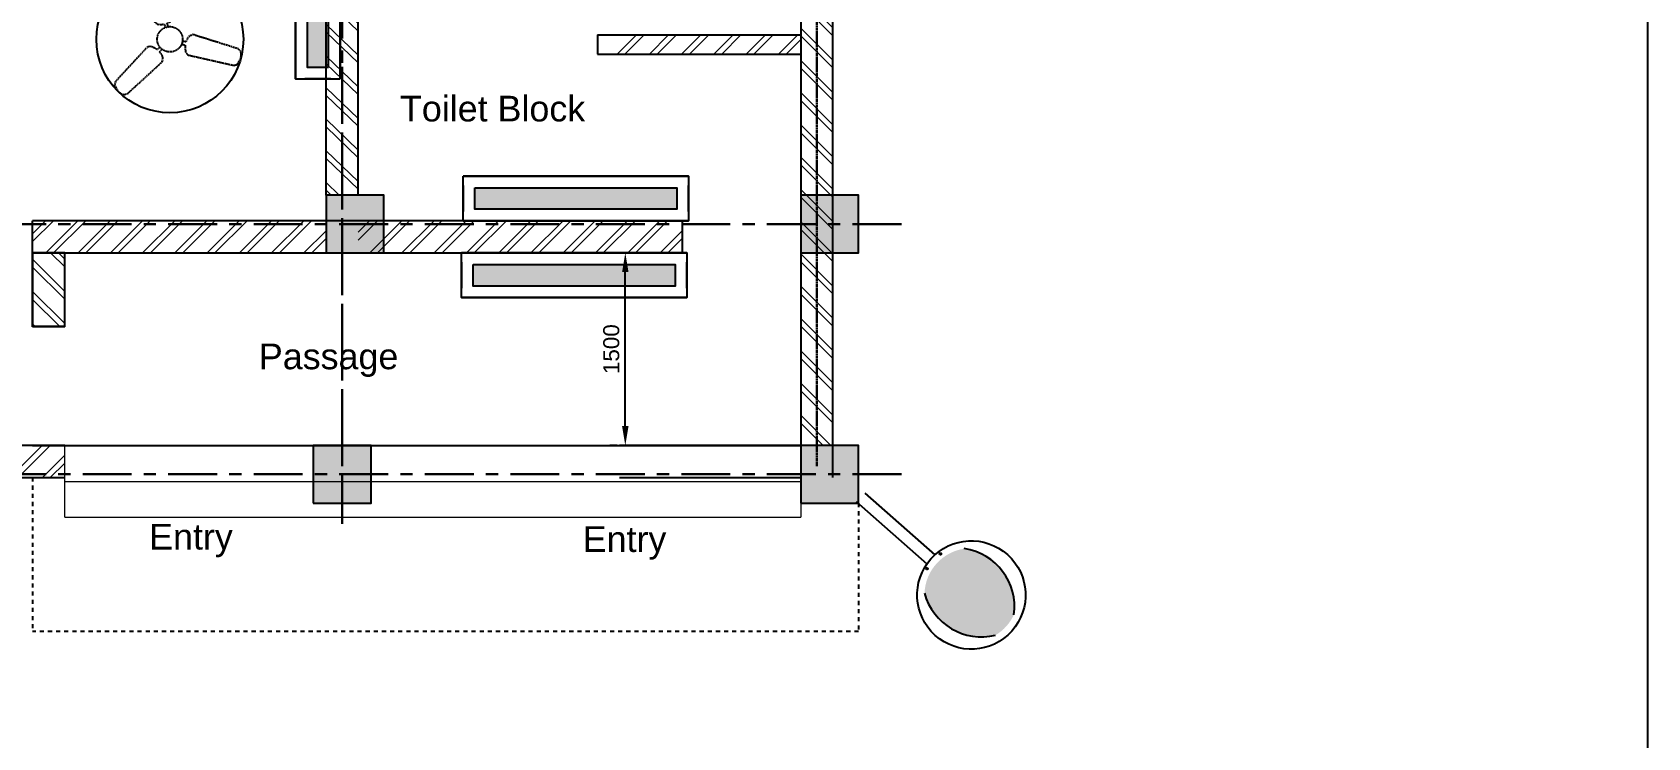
# Model space of a CAD drawing. Header units: millimetres. Extents: x -39622 to 74940, y -5067 to 43318.
# Drawn here: x -29991 to -17399, y 4229 to 9726 of the extents above; entities that cross this region are included whole.
import ezdxf
from ezdxf.enums import TextEntityAlignment as Align

# ---------------------------------------------------------------- set-up
doc = ezdxf.new("R2010")
doc.units = ezdxf.units.MM
for name, pattern in [('Dash', [6.35, 3.175, -3.175]), ('DASHEDX2', [1.5, 1, -0.5]), ('Grid Line', [22.225, 12.7, -3.175, 3.175, -3.175])]:
    doc.linetypes.add(name, pattern=pattern)
for name, color, linetype, lineweight in [('A-000-T_TEXT', 231, 'Continuous', 9), ('A-ANNO-DIMS', 211, 'Continuous', 30), ('A-FLOR', 192, 'Continuous', 25), ('A-WALL', 113, 'Continuous', 25), ('A-WALL-PATT', 111, 'Continuous', 25), ('S-GRID', 1, 'Continuous', 30), ('S-STRS', 31, 'Continuous', 18)]:
    doc.layers.add(name, color=color, linetype=linetype, lineweight=lineweight)
for name, color, linetype in [('CELLING_FAN', 170, 'Continuous'), ('proposed-street-light', 10, 'Continuous'), ('TMS122-2X28', 241, 'Continuous')]:
    doc.layers.add(name, color=color, linetype=linetype)
doc.styles.add('Arial', font='arial.ttf', dxfattribs={"height": 125})
doc.styles.add('Arial_10', font='arial.ttf', dxfattribs={"height": 199.9999999999998})
doc.styles.add('RS', font='romans.shx')
doc.dimstyles.new('MM_Diagonal_-_2_5mm_Arial', dxfattribs={"dimscale": 304.8, "dimtxt": 127.5324249946213, "dimasz": 0.4921259842519684, "dimexe": 0.3937007874015747, "dimexo": 0.2460629921259842, "dimgap": 0.1476377952755905, "dimtad": 1, "dimdec": 0, "dimzin": 0, "dimdsep": 46, "dimtxsty": 'Arial', "dimsah": 1, "dimcen": 0.09, "dimazin": 0, "dimtfac": 1, "dimtdec": 4, "dimtix": 1, "dimtmove": 0, "dimatfit": 3, "dimfxl": 0, "dimtvp": 1, "dimtolj": 1, "dimtzin": 0, "dimarcsym": 0})

# ---------------------------------------------------------------- blocks, each defined once
blk = doc.blocks.new('*D48')
at = {"layer": 'A-ANNO-DIMS', "color": 0, "lineweight": -2}
for p, q in [((-25432.44218255332, 8006.890134466212), (-25488.7625170947, 8006.890134466212)), ((-25368.7625170947, 6656.890134466212), (-25368.7625170947, 7856.890134466212)), ((-25432.44218255334, 6506.890134466212), (-25488.7625170947, 6506.890134466212))]:
    blk.add_line(p, q, dxfattribs=at)
at = {"layer": 'A-ANNO-DIMS', "color": 0}
for points in [[(-25393.7625170947, 7856.890134466212), (-25343.7625170947, 7856.890134466212), (-25368.7625170947, 8006.890134466212)], [(-25393.7625170947, 6656.890134466212), (-25343.7625170947, 6656.890134466212), (-25368.7625170947, 6506.890134466212)]]:
    blk.add_solid(points, dxfattribs=at)
at = {"layer": 'Defpoints', "color": 0}
for p in [(-25368.7625170947, 8006.890134466212), (-25357.44218255332, 8006.890134466212), (-25357.44218255334, 6506.890134466212)]:
    blk.add_point(p, dxfattribs=at)
at = {"layer": 'A-ANNO-DIMS', "color": 0, "insert": (-25477.58414055991, 7256.890134466217), "char_height": 125, "attachment_point": 5, "rotation": 90, "style": 'Arial'}
blk.add_mtext('\\A1;1500', dxfattribs=at)
blk = doc.blocks.new('Celling Fan')
at = {"color": 5, "ltscale": 100}
blk.add_circle((-6145.534159109928, 32845.29748878919), 900, dxfattribs=at)
at = {"layer": 'CELLING_FAN', "color": 213, "linetype": 'DASHEDX2', "lineweight": -2, "ltscale": 10}
for p, q in [((-6451.232629679203, 33671.26167096668), (-6462.379821125938, 33627.53166602516)), ((-6428.07325996064, 33692.37960434898), (-6451.232629679203, 33671.26167096668)), ((-6377.471302846068, 33714.89806443172), (-6428.07325996064, 33692.37960434898)), ((-6326.972678139855, 33715.52864718726), (-6377.471302846068, 33714.89806443172)), ((-6287.779800933364, 33710.14514097516), (-6326.972678139855, 33715.52864718726)), ((-6260.309616878216, 33681.74375753781), (-6287.779800933364, 33710.14514097516)), ((-6088.706440353018, 33129.60841486993), (-6260.309616878216, 33681.74375753781)), ((-6462.379821125938, 33627.53166602516), (-6337.123023473121, 33062.96236940397)), ((-6337.123023473121, 33062.96236940397), (-6300.069978619702, 33032.16369054475)), ((-6177.818877534233, 33043.10147539343), (-6148.288150325374, 33058.97322903448)), ((-6148.288150325374, 33058.97322903448), (-6108.261447256711, 33087.59731491978)), ((-6108.261447256711, 33087.59731491978), (-6088.706440353018, 33129.60841486993)), ((-6300.069978619702, 33032.16369054475), (-6266.438676250335, 33025.28811433299)), ((-6266.438676250335, 33025.28811433299), (-6215.574798432719, 33031.97853963965)), ((-6215.574798432719, 33031.97853963965), (-6202.490926700642, 32986.80016684405)), ((-6165.413817729002, 32996.74734005828), (-6177.818877534233, 33043.10147539343)), ((-5929.205446396472, 32860.0085592891), (-5948.843306962917, 32812.6139363875)), ((-5906.435371561798, 32885.69633342006), (-5929.205446396472, 32860.0085592891)), ((-5861.23641072602, 32902.38587219957), (-5906.435371561798, 32885.69633342006)), ((-5309.676658946157, 32728.57679249997), (-5861.23641072602, 32902.38587219957)), ((-6420.168502942994, 32752.35627384412), (-6812.530147739244, 32327.67589224013)), ((-6374.008319718467, 32756.42669102587), (-6420.168502942994, 32752.35627384412)), ((-6329.205782693365, 32736.0745922284), (-6374.008319718467, 32756.42669102587)), ((-6300.695077154141, 32718.43610918168), (-6329.205782693365, 32736.0745922284)), ((-6266.753748350637, 32752.35627384412), (-6300.695077154141, 32718.43610918168)), ((-6272.184371774532, 32691.29999034042), (-6239.600689170453, 32725.22014211416)), ((-6240.958354682974, 32650.59579276544), (-6272.184371774532, 32691.29999034042)), ((-6230.097127148281, 32618.03244242271), (-6240.958354682974, 32650.59579276544)), ((-6004.43491125014, 32786.78885250509), (-5958.088522481794, 32774.35488181243)), ((-5948.843306962917, 32812.6139363875), (-5994.510861299073, 32823.87215742932)), ((-5958.088522481794, 32774.35488181243), (-5959.108544151431, 32740.84464512464)), ((-5959.108544151431, 32740.84464512464), (-5954.332710194993, 32691.86846046183)), ((-5954.332710194993, 32691.86846046183), (-5927.727533874157, 32653.92777767349)), ((-5927.727533874157, 32653.92777767349), (-5363.762712552709, 32526.47281660959)), ((-5277.378959407602, 32697.05803910371), (-5309.676658946157, 32728.57679249997)), ((-5270.669977547132, 32666.44246994684), (-5277.378959407602, 32697.05803910371)), ((-5276.469397476989, 32611.36065952137), (-5270.669977547132, 32666.44246994684)), ((-6664.545997257686, 32179.78400784245), (-6238.243042971028, 32570.544224784)), ((-6238.243042971028, 32570.544224784), (-6230.097127148281, 32618.03244242271)), ((-5363.762712552709, 32526.47281660959), (-5325.431300962868, 32536.06200210778)), ((-5325.431300962868, 32536.06200210778), (-5301.172609202444, 32567.31227632882)), ((-5301.172609202444, 32567.31227632882), (-5276.469397476989, 32611.36065952137)), ((-6812.530147739244, 32327.67589224013), (-6823.391375273937, 32289.68532328463)), ((-6823.391375273937, 32289.68532328463), (-6808.45718982787, 32253.05154289141)), ((-6808.45718982787, 32253.05154289141), (-6782.661776847111, 32209.63374243444)), ((-6782.661776847111, 32209.63374243444), (-6737.85923982201, 32177.07039209171)), ((-6737.85923982201, 32177.07039209171), (-6707.990888083363, 32167.57275629719)), ((-6707.990888083363, 32167.57275629719), (-6664.545997257686, 32179.78400784245))]:
    blk.add_line(p, q, dxfattribs=at)
blk.add_circle((-6145.534159109928, 32845.29748878919), 155.2574020836772, dxfattribs=at)
blk = doc.blocks.new('2X36W-MO')
at = {"layer": 'TMS122-2X28', "linetype": 'ByBlock', "lineweight": -2}
h = blk.add_hatch(dxfattribs=at)
h.set_pattern_fill('ANGLE', color=256, style=0)
h.set_pattern_definition([(0, (0, 0), (0, 6.985), [5.08, -1.905]), (90, (0, 0), (-6.985, 4.277078946022131e-16), [5.08, -1.905])])
h.paths.add_polyline_path([(525, 56), (-525, 56), (-525, -56), (525, -56)])
for p, q in [((585, 116), (-585, 116)), ((585, 116), (-585, 116)), ((-585, 116), (585, 116)), ((-585, 67.50000005960464), (-585, -67.50000005960464)), ((-585, 67.50000005960464), (-585, -67.50000005960464)), ((-585, -67.50000005960464), (-585, 67.50000005960464)), ((-585, 67.50000005960464), (-585, 67.50000005960464)), ((-585, 67.50000005960464), (-585, 67.50000005960464)), ((585, -67.50000005960464), (585, 67.50000005960464)), ((585, 67.50000005960464), (585, 67.50000005960464)), ((585, -67.50000005960464), (585, 67.50000005960464)), ((585, 67.50000005960464), (585, 67.50000005960464)), ((585, 67.50000005960464), (585, -67.50000005960464)), ((-585, -67.50000005960464), (-585, -67.50000005960464)), ((-585, -67.50000005960464), (-585, -67.50000005960464)), ((585, -67.50000005960464), (585, -67.50000005960464)), ((585, -67.50000005960464), (585, -67.50000005960464)), ((-585, -116), (585, -116)), ((585, -116), (-585, -116)), ((-585, -116), (585, -116))]:
    blk.add_line(p, q, dxfattribs=at)
for points in [[(-585, 116), (585, 116), (585, -116), (-585, -116)], [(-525, 56), (525, 56), (525, -56), (-525, -56)]]:
    blk.add_lwpolyline(points, close=True, dxfattribs=at)
at = {"layer": 'TMS122-2X28', "linetype": 'ByBlock', "lineweight": -2, "style": 'RS'}
blk.add_attdef('FIX.NO', text='', height=150, dxfattribs=at).set_placement((-50.89716581394896, -253.1082636864885), align=Align.MIDDLE_CENTER)
blk = doc.blocks.new('wergfewrte')
at = {"layer": 'proposed-street-light'}
h = blk.add_hatch(color=256, dxfattribs=at)
edge = h.paths.add_edge_path()
edge.add_ellipse((744.6505581538695, -2720.972479568092), major_axis=(-817.5526004762714, -16.26562399387218), ratio=0.9999999995802205, start_angle=230.5684778519763, end_angle=309.4314258332143, ccw=False)
edge.add_ellipse((408.115879249257, -2661.235863572394), major_axis=(-1024.421226715624, -20.38145135913044), ratio=0.9999999995802227, start_angle=124.11348209632041, end_angle=213.476050078199, ccw=False)
edge.add_ellipse((744.6505581936472, -2720.972479709437), major_axis=(-817.5526280481931, -16.2642397328104), ratio=0.99999999958023, start_angle=72.97893843803212, end_angle=107.0211592710103, ccw=False)
edge.add_ellipse((1078.543003396371, -2647.897939297358), major_axis=(-1024.421221689923, -20.38170447501188), ratio=0.9999999995802207, start_angle=326.523831510296, end_angle=415.88639949217463, ccw=False)
at = {"layer": 'proposed-street-light', "lineweight": -2}
for p, q in [((568.2667912919169, -136.6128144366921), (613.4573147737101, -1785.416293405937)), ((779.7397242793013, -150.1134881319849), (824.4017580732616, -1779.634713053028))]:
    blk.add_line(p, q, dxfattribs=at)
at = {"layer": 'proposed-street-light'}
for centre, major_axis, ratio, start_param, end_param in [((744.6505581209021, -2720.972479769185), (-944.5231238408203, -18.7913334046682), 0.9999999995802233, 3.141592271975314, 9.4247775791549), ((1078.543003300954, -2647.897939293847), (-1024.421234242897, -20.38106600005183), 0.9999999995802249, -0.5842687379932723, 0.9754023013502278), ((408.1158793067625, -2661.235863528462), (-1024.421195652406, -20.38300559627655), 0.9999999995802185, 2.166187391581676, 3.725858430925182)]:
    blk.add_ellipse(centre, major_axis=major_axis, ratio=ratio, start_param=start_param, end_param=end_param, dxfattribs=at)
at = {"layer": 'proposed-street-light', "lineweight": -2}
for centre, major_axis, ratio, start_param, end_param in [((553.2583152706757, -1843.144857099163), (-14.75943907472072, -0.2922802564339084), 0.9999999995801117, 3.141684346281179, 9.424869653460766), ((902.2797338656565, -1837.283669166905), (-14.75949561951603, -0.2894107912182443), 0.9999999995803581, 3.14187876150907, 9.425064068688656)]:
    blk.add_ellipse(centre, major_axis=major_axis, ratio=ratio, start_param=start_param, end_param=end_param, dxfattribs=at)

msp = doc.modelspace()

# ---------------------------------------------------------------- hatches: boundary and pattern name
h = msp.add_hatch(color=8)
h.dxf.hatch_style = 1
h.paths.add_polyline_path([(-27700.98011625142, 8006.890134466208), (-27250.98011625142, 8006.890134466208), (-27250.98011625142, 8456.890134466208), (-27700.98011625142, 8456.890134466208)])
h = msp.add_hatch(color=8)
h.dxf.hatch_style = 1
h.paths.add_polyline_path([(-24000.98011625142, 8006.890134466194), (-23550.98011625142, 8006.890134466194), (-23550.98011625142, 8456.890134466194), (-24000.98011625142, 8456.890134466194)])
h = msp.add_hatch(color=8)
h.dxf.hatch_style = 1
h.paths.add_polyline_path([(-27800.98011625144, 6056.890134466252), (-27350.98011625144, 6056.890134466252), (-27350.98011625144, 6506.890134466252), (-27800.98011625144, 6506.890134466252)])
h = msp.add_hatch(color=8)
h.dxf.hatch_style = 1
h.paths.add_polyline_path([(-24000.98011625143, 6056.890134466244), (-23550.98011625143, 6056.890134466244), (-23550.98011625143, 6506.890134466244), (-24000.98011625143, 6506.890134466244)])
at = {"layer": 'A-WALL-PATT', "lineweight": 18}
h = msp.add_hatch(dxfattribs=at)
h.set_pattern_fill('FP_3', color=256, angle=-43.76446785656134, style=0, pattern_type=2)
h.set_pattern_definition([(316.2355321434387, (-27663.78497723967, 14182.29103334739), (122.9834490737302, 128.4052617844347), []), (316.2355321434387, (-27473.32904412696, 14186.39868160039), (122.9834490737302, 128.4052617844347), [])])
h.paths.add_polyline_path([(-27700.98011625142, 13706.89013446622), (-27451.01758307566, 13706.89013446622), (-27451.03824032123, 16109.5854385537), (-27700.98011625142, 16104.1948303787), (-27691.34317304769, 15460.06195026565), (-27700.98011625142, 14249.65672818587)])
h.paths.add_polyline_path([(-27450.99674215468, 13706.89013446622), (-27700.96349034817, 13706.89013446622), (-27700.98011625142, 8456.890134466208), (-27450.98011625142, 8456.890134466208)])
h = msp.add_hatch(dxfattribs=at)
h.set_pattern_fill('FP_9', color=256, angle=134.9999999999997, style=0, pattern_type=2)
h.set_pattern_definition([(134.9999999999997, (-23750.98005547938, 15230.88949565895), (-125.7235856949688, -125.7235856949676), []), (134.9999999999997, (-23941.4795720785, 15230.89020276573), (-125.7235856949688, -125.7235856949676), [])])
h.paths.add_polyline_path([(-24000.98011625143, 15806.8901344662), (-23750.98011625143, 15806.8901344662), (-23750.98011625143, 16106.8901344662), (-24000.98011625143, 16106.8901344662)])
h.paths.add_polyline_path([(-24000.98011625143, 14456.8901344662), (-23750.98011625143, 14456.89013446621), (-23750.98011625143, 15206.89013446621), (-24000.98011625143, 15206.8901344662)])
h.paths.add_polyline_path([(-24000.98011625144, 13106.89013446621), (-23750.98011625143, 13106.8901344662), (-23750.98011625143, 13856.89013446619), (-24000.98011625144, 13856.8901344662)])
h.paths.add_polyline_path([(-24000.98011625144, 11756.8901344662), (-23750.98011625144, 11756.89013446621), (-23750.98011625144, 12506.89013446619), (-24000.98011625144, 12506.89013446621)])
h.paths.add_polyline_path([(-23750.98011625144, 11156.8901344662), (-24000.98011625145, 11156.8901344662), (-24000.98011625146, 6506.890134466244), (-23750.98011625146, 6506.890134466244)])
h = msp.add_hatch(dxfattribs=at)
h.set_pattern_fill('FP_24', color=256, angle=-315.0000000000001, style=0, pattern_type=2)
h.set_pattern_definition([(224.9999999999999, (-24718.48007635486, 9706.889509747321), (125.723585694968, -125.7235856949684), []), (224.9999999999999, (-24718.48007635486, 9516.390700254975), (125.723585694968, -125.7235856949684), [])])
h.paths.add_polyline_path([(-24000.98011625141, 9556.8901344662), (-24000.98011625141, 9706.8901344662), (-25435.98011625135, 9706.8901344662), (-25435.98011625135, 9556.8901344662)])
h = msp.add_hatch(dxfattribs=at)
h.set_pattern_fill('FP_9', color=256, angle=44.99999999999993, style=0, pattern_type=2)
h.set_pattern_definition([(44.99999999999994, (-28376.98075505867, 8006.890073694165), (-125.723585694968, 125.7235856949683), []), (44.99999999999994, (-28376.98004795189, 8197.389590293285), (-125.723585694968, 125.7235856949683), [])])
h.paths.add_polyline_path([(-27700.98011625143, 8006.890134466208), (-27700.98011625142, 8256.890134466208), (-29988.48011625143, 8256.89013446623), (-29988.48011625143, 8006.89013446623)])
h = msp.add_hatch(dxfattribs=at)
h.set_pattern_fill('FP_9', color=256, angle=44.99999999999993, style=0, pattern_type=2)
h.set_pattern_definition([(44.99999999999994, (-25600.98075505859, 8006.890073694143), (-125.723585694968, 125.7235856949683), []), (44.99999999999994, (-25600.98004795181, 8197.389590293264), (-125.723585694968, 125.7235856949683), [])])
h.paths.add_polyline_path([(-24924.98011625134, 8006.890134466186), (-24924.98011625134, 8256.890134466186), (-27450.98011625143, 8256.890134466186), (-27450.98011625143, 8006.890134466186)])
h = msp.add_hatch(dxfattribs=at)
h.set_pattern_fill('FP_9', color=256, angle=134.9999999999997, style=0, pattern_type=2)
h.set_pattern_definition([(134.9999999999997, (-29838.48005547939, 6488.655450267768), (-125.7235856949688, -125.7235856949676), []), (134.9999999999997, (-30028.97957207851, 6488.656157374549), (-125.7235856949688, -125.7235856949676), [])])
h.paths.add_polyline_path([(-29738.48011625141, 8004.28090812009), (-29988.48011625143, 8006.89013446623), (-29988.48011625143, 7436.108587158436), (-29738.48011625141, 7433.499360812297)])
h = msp.add_hatch(dxfattribs=at)
h.set_pattern_fill('FP_9', color=256, angle=44.99999999999993, style=0, pattern_type=2)
h.set_pattern_definition([(44.99999999999994, (-30414.48075505867, 6256.890073694194), (-125.723585694968, 125.7235856949683), []), (44.99999999999994, (-30414.48004795189, 6447.389590293315), (-125.723585694968, 125.7235856949683), [])])
h.paths.add_polyline_path([(-29738.48011625143, 6256.890134466237), (-29738.48011625142, 6506.890134466237), (-33450.98011625142, 6506.890134466259), (-33450.98011625142, 6256.890134466259)])

# ---------------------------------------------------------------- linework, layer by layer
at = {"color": 5, "linetype": 'Dash', "ltscale": 10}
for p, q in [((-29988.48011625141, 6256.890134466215), (-29988.48011625141, 5056.890134466244)), ((-23550.98011625143, 6056.890134466244), (-23550.98011625143, 5056.890134466244)), ((-23550.98011625143, 5056.890134466244), (-29988.48011625141, 5056.890134466244))]:
    msp.add_line(p, q, dxfattribs=at)
for points in [[(-39621.58732510824, -4916.224112619238), (-17399.40674034372, -4916.224112619238), (-17399.40674034372, 19799.5422743422), (-39621.58732510824, 19799.5422743422)], [(-27700.98011625142, 8006.890134466208), (-27250.98011625142, 8006.890134466208), (-27250.98011625142, 8456.890134466208), (-27700.98011625142, 8456.890134466208)], [(-24000.98011625142, 8006.890134466194), (-23550.98011625142, 8006.890134466194), (-23550.98011625142, 8456.890134466194), (-24000.98011625142, 8456.890134466194)], [(-27800.98011625144, 6056.890134466252), (-27350.98011625144, 6056.890134466252), (-27350.98011625144, 6506.890134466252), (-27800.98011625144, 6506.890134466252)], [(-24000.98011625143, 6056.890134466244), (-23550.98011625143, 6056.890134466244), (-23550.98011625143, 6506.890134466244), (-24000.98011625143, 6506.890134466244)]]:
    msp.add_lwpolyline(points, close=True)
at = {"layer": 'A-FLOR'}
msp.add_line((-29288.48011625142, 6506.890134466259), (-27288.48011625142, 6506.890134466252), dxfattribs=at)
at = {"layer": 'A-WALL'}
for p, q in [((-23750.98011625143, 6256.890134466179), (-23750.98011625142, 16356.8901344662)), ((-27700.98011625142, 8456.890134466208), (-27700.98011625142, 13787.14013446617)), ((-24000.98011625142, 13406.8901344662), (-24000.98011625143, 6506.890134466244)), ((-27450.98011625143, 8456.890134466208), (-27450.98011625142, 13256.89013446622)), ((-25585.98011625136, 9706.890134466208), (-25585.98011625136, 9556.8901344662)), ((-25585.98011625136, 9706.8901344662), (-24000.98011625142, 9706.8901344662)), ((-25585.98011625136, 9556.8901344662), (-24000.98011625142, 9556.8901344662)), ((-24924.98011625134, 8256.890134466194), (-29988.48011625143, 8256.890134466223)), ((-29988.48011625143, 8006.89013446623), (-29988.48011625143, 8256.890134466223)), ((-24924.98011625134, 8256.890134466186), (-24924.98011625134, 8006.890134466194)), ((-29988.48011625143, 8006.89013446623), (-24924.98011625134, 8006.890134466194)), ((-29988.48011625141, 7430.890134466157), (-29988.4801162514, 8006.89013446623)), ((-29738.48011625141, 7430.890134466157), (-29738.48011625141, 8006.89013446623)), ((-29738.48011625141, 7430.890134466157), (-29988.48011625141, 7430.890134466157)), ((-29738.48011625142, 6506.890134466237), (-33700.98011625142, 6506.890134466244)), ((-29988.48011625144, 6506.89013446623), (-24000.98011625143, 6506.890134466194)), ((-24000.98011625143, 6506.890134466244), (-25413.48011625142, 6506.890134466244)), ((-33700.98011625142, 6256.890134466237), (-29738.48011625143, 6256.890134466215)), ((-25413.48011625143, 6256.890134466194), (-24000.98011625143, 6256.890134466179))]:
    msp.add_line(p, q, dxfattribs=at)
msp.add_lwpolyline([(-29988.48011625141, 7436.108587158436), (-29738.48011625141, 7436.108587158436), (-29738.48011625141, 8006.89013446623), (-29988.48011625141, 8006.89013446623)], close=True, dxfattribs=at)
at = {"layer": 'S-GRID', "linetype": 'Grid Line', "ltscale": 30}
for p, q in [((-27575.98011625143, 6344.856248012016), (-27575.98011625142, 17432.89802218556)), ((-27575.98011625144, 5896.890134466157), (-27575.98011625143, 9456.890134466186)), ((-23216.68039469874, 8231.890134466194), (-36091.39909128918, 8231.890134466194)), ((-23216.68039469874, 6281.890134466244), (-36091.39909128918, 6281.890134466244))]:
    msp.add_line(p, q, dxfattribs=at)
at = {"layer": 'S-GRID', "linetype": 'Grid Line'}
msp.add_line((-23875.98011625143, 6344.856248012016), (-23875.98011625142, 17432.89802218556), dxfattribs=at)
at = {"layer": 'S-STRS'}
for p, q in [((-29738.48011625145, 5946.890134466266), (-29738.48011625142, 6506.890134466244)), ((-29738.48011625142, 6506.890134466237), (-24000.98011625143, 6506.890134466186)), ((-29288.4801162514, 6506.89013446623), (-24000.98011625143, 6506.890134466186)), ((-29738.48011625143, 6226.890134466259), (-24000.98011625143, 6226.890134466208)), ((-29288.48011625143, 6226.890134466259), (-27288.48011625143, 6226.890134466244)), ((-24000.98011625143, 6056.890134466244), (-24000.98011625143, 5946.890134466266)), ((-29738.48011625145, 5946.890134466266), (-24000.98011625142, 5946.890134466266)), ((-29288.48011625143, 5946.890134466259), (-25413.48011625143, 5946.890134466223))]:
    msp.add_line(p, q, dxfattribs=at)

# ---------------------------------------------------------------- block references
at = {"xscale": 0.6363537383745879, "yscale": 0.6363537383745879, "zscale": 0.6363537383745879}
msp.add_blockref('Celling Fan', (-25007.82556344551, -11229.76251090204), dxfattribs=at)
at = {"xscale": 0.4469683696918172, "yscale": 0.4469683696918172, "zscale": 0.4469683696918172, "rotation": 47.04762398200712}
msp.add_blockref('wergfewrte', (-23788.18875745851, 5926.24579762997), dxfattribs=at)
at = {"layer": 'TMS122-2X28', "xscale": -1.5, "yscale": 1.5, "zscale": 1.5, "rotation": 270}
msp.add_blockref('2X36W-MO', (-27765.12980562831, 10241.58334923615), dxfattribs=at)
at = {"layer": 'TMS122-2X28', "xscale": 1.5, "yscale": 1.5, "zscale": 1.5}
for p in [(-25754.91805234327, 8430.8901344662), (-25767.77891874418, 7832.8901344662)]:
    msp.add_blockref('2X36W-MO', p, dxfattribs=at)

# ---------------------------------------------------------------- texts
at = {"layer": 'A-000-T_TEXT', "color": 7, "char_height": 200, "width": 3711.813125, "attachment_point": 1, "style": 'Arial_10'}
for s, insert in [(' Toilet Block', (-27202.85425265203, 9231.449307959061)), ('Passage ', (-28224.95550484696, 7300.539139050161)), ('Entry ', (-29080.29951092918, 5895.068393638991)), ('Entry ', (-25700.72093956935, 5876.366299724054))]:
    msp.add_mtext(s, dxfattribs=dict(at, insert=insert))

# ---------------------------------------------------------------- dimensions: what is measured, and where the dimension line sits
at = {"layer": 'A-ANNO-DIMS'}
dim = msp.add_linear_dim(base=(-25368.7625170947, 8006.890134466212), p1=(-25357.44218255332, 6506.890134466208), p2=(-25357.44218255331, 8006.890134466208), angle=90, dimstyle='MM_Diagonal_-_2_5mm_Arial', override={"dimpost": '<>', "dimfxl": 7254.274085562839}, dxfattribs=at)
dim.commit()
dim.dimension.update_dxf_attribs({"geometry": '*D48', "text_midpoint": (-25477.58414055991, 7256.890134466217)})

doc.saveas('drawing.dxf')
